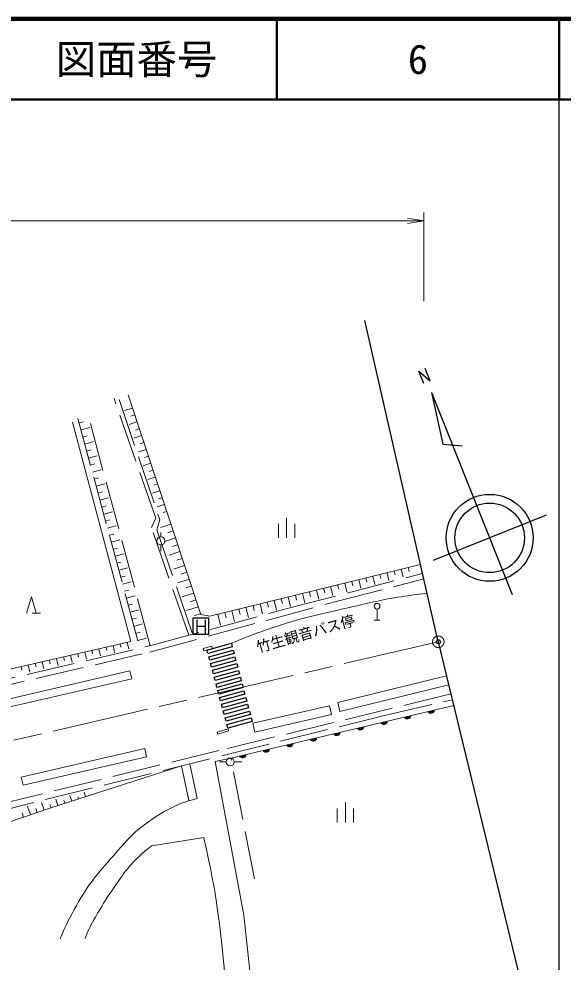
# Model space of a CAD drawing. Units: millimetres, scale not verified. Extents: x 40000 to 680000, y 20000 to 380000.
# Drawn here: x 512036 to 579500, y 263109 to 380000 of the extents above; entities that cross this region are included whole.
import ezdxf
from ezdxf.enums import TextEntityAlignment as Align

# ---------------------------------------------------------------- set-up
doc = ezdxf.new("R2010")
doc.units = ezdxf.units.MM
doc.header["$LTSCALE"] = 1000
doc.header["$PDMODE"] = 32
doc.header["$PDSIZE"] = 500
doc.linetypes.add('CHAIN', pattern=[18.5, 12, -1.5, 3.5, -1.5])
doc.linetypes.add('DASHED', pattern=[7.5, 6, -1.5])
for name, color, linetype, lineweight in [('M-BMK', 2, 'CHAIN', 13), ('M-BMK-OTRS', 5, 'Continuous', 25), ('M-BMK-SRVR', 3, 'Continuous', 25), ('M-STR-HTXT', 7, 'Continuous', 13), ('M-STR-STRC', 7, 'Continuous', 25), ('M-TTL', 2, 'Continuous', 140), ('M-TTL-BAND', 7, 'Continuous', 25), ('M-TTL-LINE', 7, 'Continuous', 50), ('M-WORK', 1, 'Continuous', 13)]:
    doc.layers.add(name, color=color, linetype=linetype, lineweight=lineweight)
doc.layers.add('M-OTRS', color=6, linetype='Continuous')
doc.layers.add('M-TTL-TXT', color=7, linetype='Continuous')
doc.styles.add('ＭＳ ゴシック', font='')
doc.styles.get('ＭＳ ゴシック').set_extended_font_data('MS Gothic')

# ---------------------------------------------------------------- blocks, each defined once
blk = doc.blocks.new('open_arrow')
at = {"color": 0, "linetype": 'Continuous', "lineweight": -2}
blk.add_lwpolyline([(7.5, 1.25), (0, 0), (7.5, -1.25)], dxfattribs=at)

msp = doc.modelspace()

# ---------------------------------------------------------------- linework, layer by layer
at = {"layer": 'M-BMK'}
msp.add_line((564028, 302806), (467756, 280492), dxfattribs=at)
msp.add_circle((564028, 302806), 713, dxfattribs=at)
at = {"layer": 'M-BMK-OTRS'}
for q in [(554900, 342602), (577566, 247025)]:
    msp.add_line((564028, 302806), q, dxfattribs=at)
at = {"layer": 'M-BMK-SRVR'}
for p, q in [((563033, 335135), (562405, 336681)), ((562230, 334819), (561613, 336362)), ((561613, 336362), (563033, 335135)), ((563188, 333692), (564588, 327290)), ((563188, 333692), (573192, 308685)), ((564588, 327290), (566989, 327090)), ((577393, 318488), (563389, 312886))]:
    msp.add_line(p, q, dxfattribs=at)
for radius in [5387, 4309]:
    msp.add_circle((570391, 315687), radius, dxfattribs=at)
at = {"layer": 'M-OTRS'}
msp.add_point((564028, 302806), dxfattribs=at)
at = {"layer": 'M-STR-HTXT'}
for p, q in [((562231, 345000), (562231, 355985)), ((384368, 354985), (562231, 354985))]:
    msp.add_line(p, q, dxfattribs=at)
at = {"layer": 'M-STR-STRC'}
for p, q in [((535599, 305746), (533599, 305746)), ((533599, 305746), (533599, 303746)), ((534139, 303831), (534139, 305530)), ((535130, 305541), (535130, 303836)), ((535599, 303746), (535599, 305746)), ((534139, 304746), (535130, 304746)), ((533599, 303746), (535599, 303746))]:
    msp.add_line(p, q, dxfattribs=at)
for points in [[(535355, 301788), (538373, 302616), (538490, 302181), (535471, 301354)], [(535579, 300949), (538597, 301777), (538714, 301342), (535695, 300514)], [(535803, 300110), (538821, 300937), (538938, 300502), (535919, 299675)], [(536027, 299270), (539045, 300098), (539162, 299663), (536143, 298836)], [(536251, 298431), (539269, 299259), (539386, 298824), (536367, 297996)], [(536475, 297592), (539493, 298419), (539610, 297985), (536591, 297157)], [(536699, 296753), (539717, 297580), (539833, 297145), (536815, 296318)], [(536923, 295913), (539941, 296741), (540057, 296306), (537039, 295478)], [(537147, 295074), (540165, 295901), (540281, 295467), (537263, 294639)], [(537371, 294235), (540389, 295062), (540505, 294627), (537487, 293800)], [(537595, 293395), (540613, 294223), (540729, 293788), (537711, 292961)], [(537819, 292556), (540837, 293384), (540953, 292949), (537935, 292121)]]:
    msp.add_lwpolyline(points, close=True, dxfattribs=at)
at = {"layer": 'M-TTL'}
msp.add_line((680000, 380000), (40000, 380000), dxfattribs=at)
at = {"layer": 'M-TTL-BAND'}
msp.add_line((579000, 20000), (579000, 370000), dxfattribs=at)
at = {"layer": 'M-TTL-LINE'}
for p, q in [((543997, 380000), (543997, 370000)), ((579000, 380000), (579000, 370000)), ((40000, 370000), (680000, 370000))]:
    msp.add_line(p, q, dxfattribs=at)
at = {"layer": 'M-WORK'}
for p, q in [((534573, 306185), (525567, 333416)), ((526110, 331772), (525142, 331451)), ((526393, 330917), (525909, 330757)), ((525911, 302848), (518664, 330002)), ((519504, 329922), (520046, 330068)), ((526676, 330063), (525719, 329746)), ((519738, 329053), (520823, 329345)), ((526958, 329208), (526480, 329050)), ((519972, 328184), (520515, 328330)), ((520206, 327315), (521291, 327607)), ((527241, 328354), (526296, 328041)), ((527524, 327499), (527051, 327343)), ((520440, 326446), (520983, 326592)), ((527806, 326645), (526873, 326336)), ((520675, 325577), (521759, 325869)), ((528089, 325790), (527622, 325636)), ((520909, 324708), (521451, 324854)), ((521143, 323839), (522227, 324131)), ((528371, 324936), (527450, 324631)), ((528654, 324081), (528193, 323929)), ((521377, 322970), (521919, 323116)), ((528937, 323227), (528027, 322926)), ((521611, 322101), (522695, 322393)), ((529502, 321518), (528604, 321221)), ((529219, 322372), (528764, 322222)), ((521846, 321232), (522387, 321378)), ((522080, 320363), (523163, 320655)), ((529785, 320664), (529335, 320515)), ((522314, 319494), (522855, 319640)), ((530067, 319809), (529181, 319516)), ((522548, 318625), (523631, 318916)), ((530350, 318955), (529906, 318808)), ((545229, 315673), (545229, 318173)), ((522782, 317756), (523324, 317901)), ((523016, 316887), (524099, 317178)), ((530865, 317396), (529582, 316972)), ((544229, 315673), (544229, 317423)), ((546229, 315673), (546229, 317423)), ((523251, 316018), (523792, 316163)), ((529632, 315808), (529637, 316331)), ((531431, 315687), (530122, 315254)), ((531148, 316541), (530507, 316329)), ((523485, 315149), (524567, 315440)), ((529645, 314816), (529635, 314054)), ((531713, 314832), (531059, 314616)), ((523719, 314280), (524260, 314425)), ((523953, 313411), (525035, 313702)), ((531996, 313978), (530662, 313537)), ((524187, 312542), (524728, 312687)), ((532561, 312269), (531202, 311820)), ((532278, 313123), (531612, 312903)), ((561829, 312392), (535722, 305974)), ((524422, 311673), (525503, 311964)), ((524656, 310804), (525196, 310949)), ((532844, 311415), (532164, 311190)), ((555921, 310940), (556170, 309925)), ((556795, 311155), (556920, 310647)), ((557669, 311369), (557911, 310384)), ((558543, 311584), (558664, 311092)), ((559417, 311799), (559652, 310843)), ((560291, 312014), (560408, 311536)), ((524890, 309935), (525971, 310226)), ((533126, 310560), (531742, 310102)), ((551551, 309865), (551687, 309315)), ((552425, 310080), (552689, 309008)), ((553299, 310295), (553431, 309759)), ((554173, 310510), (554430, 309467)), ((555047, 310725), (555175, 310203)), ((525124, 309066), (525665, 309211)), ((533691, 308851), (532282, 308385)), ((533409, 309706), (532717, 309477)), ((547181, 308791), (547466, 307631)), ((548055, 309006), (548198, 308426)), ((548929, 309221), (549207, 308090)), ((549803, 309436), (549942, 308870)), ((550677, 309651), (550948, 308549)), ((512999, 306370), (513599, 308370)), ((513599, 308370), (514199, 306370)), ((525358, 308197), (526439, 308488)), ((525592, 307328), (526133, 307473)), ((533974, 307997), (533269, 307763)), ((541937, 307502), (542244, 306255)), ((542811, 307717), (542965, 307093)), ((543685, 307932), (543985, 306714)), ((544559, 308147), (544709, 307538)), ((545433, 308362), (545726, 307173)), ((546307, 308576), (546453, 307982)), ((514699, 306370), (513699, 306370)), ((525827, 306459), (526907, 306750)), ((534257, 307142), (532822, 306667)), ((534539, 306288), (533822, 306050)), ((537567, 306428), (537731, 305761)), ((538441, 306643), (538762, 305337)), ((539315, 306858), (539476, 306205)), ((540189, 307072), (540503, 305796)), ((541063, 307287), (541220, 306649)), ((556437, 305466), (556437, 306866)), ((526061, 305590), (526601, 305735)), ((535722, 305974), (534573, 306185)), ((536693, 306213), (537022, 304879)), ((556087, 305466), (556787, 305466)), ((526295, 304721), (527375, 305012)), ((526529, 303852), (527069, 303997)), ((492653, 295225), (525911, 302848)), ((526763, 302983), (527843, 303274)), ((521083, 301741), (521182, 301309)), ((521960, 301942), (522156, 301085)), ((522837, 302143), (522936, 301715)), ((523715, 302344), (523909, 301495)), ((524592, 302545), (524689, 302121)), ((525469, 302746), (525662, 301904)), ((515819, 300535), (515921, 300091)), ((516697, 300736), (516898, 299856)), ((517574, 300937), (517675, 300497)), ((518451, 301138), (518651, 300266)), ((519328, 301339), (519428, 300903)), ((520206, 301540), (520404, 300676)), ((512310, 299730), (512414, 299280)), ((513188, 299931), (513393, 299037)), ((514065, 300133), (514167, 299685)), ((514942, 300334), (515145, 299447)), ((551568, 295278), (565055, 298575)), ((538329, 288378), (565947, 294898)), ((538329, 288378), (536348, 287974)), ((536348, 287974), (539902, 268921)), ((537742, 287940), (536887, 287937)), ((538728, 287926), (539688, 287923)), ((532178, 287427), (515886, 282196)), ((520305, 283615), (520119, 284179)), ((515168, 281950), (514858, 282885)), ((516877, 282514), (516612, 283316)), ((517734, 282789), (517625, 283120)), ((518591, 283064), (518366, 283747)), ((519448, 283340), (519358, 283612)), ((552508, 280406), (552508, 282906)), ((515886, 282196), (497205, 275811)), ((513465, 281368), (513106, 282454)), ((514316, 281659), (514159, 282132)), ((516020, 282239), (515892, 282628)), ((551508, 280406), (551508, 282156)), ((553508, 280406), (553508, 282156)), ((512613, 281077), (512435, 281620)), ((528511, 277530), (534974, 278551)), ((539902, 268921), (541027, 258894))]:
    msp.add_line(p, q, dxfattribs=at)
at = {"layer": 'M-WORK', "linetype": 'DASHED'}
for p, q in [((528308, 302317), (520545, 331150)), ((519358, 330462), (527024, 302017)), ((534140, 283367), (533238, 287690)), ((541226, 273418), (538329, 288378)), ((532178, 287427), (533116, 283158))]:
    msp.add_line(p, q, dxfattribs=at)
for points in [[(533089, 303607), (528482, 316972), (528998, 318122), (523838, 332971)], [(524464, 332830), (529510, 317918), (529150, 316693), (533599, 303746)], [(383323, 278967), (399905, 279436), (412617, 280257), (426784, 281687), (443765, 283798), (464194, 287668), (487507, 292781), (505755, 297050), (528552, 302374), (545463, 306971), (562086, 311275)], [(383323, 278442), (393935, 278504), (404302, 279239), (416045, 280052), (437889, 282429), (453040, 284634), (476764, 289548), (499562, 294860), (528253, 301527), (551209, 307754), (562240, 310600)], [(565596, 296345), (536807, 289325), (504880, 281515), (484984, 276080), (477385, 274496), (462081, 271699), (433057, 267583), (423716, 266475), (404454, 265103), (391050, 264786), (378754, 264733), (369044, 264892), (346416, 266315)], [(346359, 265684), (353588, 265204), (370431, 264158), (390743, 263900), (423737, 265641), (456403, 269916), (480767, 274331), (508067, 281438), (557357, 293681), (565772, 295619)]]:
    msp.add_lwpolyline(points, dxfattribs=at)
at = {"layer": 'M-WORK'}
for points in [[(534863, 301975), (535933, 302281), (536020, 301978), (534950, 301672)], [(510362, 295629), (525795, 299194), (526021, 298214), (510588, 294649)], [(541035, 292714), (550552, 294871), (550800, 293776), (541283, 291618)], [(537965, 292029), (536603, 291612), (536679, 291363), (538041, 291780)], [(512340, 286040), (527633, 289582), (527869, 288563), (512576, 285021)]]:
    msp.add_lwpolyline(points, close=True, dxfattribs=at)
msp.add_lwpolyline([(565323, 297469), (551839, 294173), (551568, 295278)], dxfattribs=at)
for centre, radius in [((529633, 315311), 500), ((556437, 307216), 350), ((538232, 287918), 500)]:
    msp.add_circle(centre, radius, dxfattribs=at)
for centre, radius, start, end in [((560200, 293661), 417, 209.54334, 357.02293), ((560200, 293661), 333, 213.77045, 352.79582), ((560200, 293661), 250, 221.10128, 345.465), ((560200, 293661), 167, 237.71014, 328.85614), ((563119, 294351), 417, 209.54334, 357.02293), ((563119, 294351), 333, 213.77045, 352.79582), ((563119, 294351), 250, 221.10128, 345.465), ((563119, 294351), 167, 237.71014, 328.85614), ((554360, 292283), 417, 209.54334, 357.02293), ((554360, 292283), 333, 213.77045, 352.79582), ((557280, 292972), 417, 209.54334, 357.02293), ((557280, 292972), 333, 213.77045, 352.79582), ((557280, 292972), 250, 221.10128, 345.465), ((557280, 292972), 167, 237.71014, 328.85614), ((551441, 291594), 417, 209.54334, 357.02293), ((551441, 291594), 333, 213.77045, 352.79582), ((551441, 291594), 250, 221.10128, 345.465), ((551441, 291594), 167, 237.71014, 328.85614), ((554360, 292283), 250, 221.10128, 345.465), ((554360, 292283), 167, 237.71014, 328.85614), ((545601, 290215), 417, 209.54334, 357.02293), ((545601, 290215), 333, 213.77045, 352.79582), ((545601, 290215), 250, 221.10128, 345.465), ((545601, 290215), 167, 237.71014, 328.85614), ((548521, 290904), 417, 209.54334, 357.02293), ((548521, 290904), 333, 213.77045, 352.79582), ((548521, 290904), 250, 221.10128, 345.465), ((548521, 290904), 167, 237.71014, 328.85614), ((539762, 288836), 417, 209.54334, 357.02293), ((539762, 288836), 333, 213.77045, 352.79582), ((539762, 288836), 250, 221.10128, 345.465), ((539762, 288836), 167, 237.71014, 328.85614), ((542681, 289526), 417, 209.54334, 357.02293), ((542681, 289526), 333, 213.77045, 352.79582), ((542681, 289526), 250, 221.10128, 345.465), ((542681, 289526), 167, 237.71014, 328.85614)]:
    msp.add_arc(centre, radius, start, end, dxfattribs=at)
for points, knots in [([(538373, 302616), (541089, 303734), (541898, 304025), (544206, 304789), (547683, 305941), (549721, 306297), (553290, 307119), (555673, 307667), (557003, 308017), (559420, 308386), (560678, 308578), (561107, 308644), (562651, 308811)], [0, 0, 0, 0, 1, 1, 1, 2, 2, 2, 3, 3, 3, 4, 4, 4, 4]), ([(517162, 266006), (517988, 267982), (518309, 268601), (519202, 270181), (520668, 272774), (521779, 274070), (523753, 276302), (525444, 278215), (526374, 279389), (528514, 280782), (530063, 281790), (530955, 282392), (532712, 282963), (533263, 283143), (533475, 283225), (534140, 283367)], [0, 0, 0, 0, 1, 1, 1, 2, 2, 2, 3, 3, 3, 4, 4, 4, 5, 5, 5, 5]), ([(534974, 278551), (535873, 274271), (536157, 273086), (536660, 269541), (537011, 267075), (537172, 265688), (537399, 263208), (537588, 261150), (537635, 260472), (537786, 257931)], [0, 0, 0, 0, 1, 1, 1, 2, 2, 2, 3, 3, 3, 3]), ([(520234, 266021), (520275, 266141), (520291, 266174), (520328, 266272), (520706, 267250), (520987, 267774), (521517, 268680), (522307, 270031), (522745, 270795), (523643, 272078), (524843, 273791), (525444, 274849), (526989, 276258), (527562, 276780), (527777, 276992), (528511, 277530)], [0, 0, 0, 0, 1, 1, 1, 2, 2, 2, 3, 3, 3, 4, 4, 4, 5, 5, 5, 5])]:
    msp.add_open_spline(points, degree=3, knots=knots, dxfattribs=at)

# ---------------------------------------------------------------- block references
at = {"layer": 'M-STR-HTXT', "xscale": 267, "yscale": 267, "rotation": 180}
msp.add_blockref('open_arrow', (562231, 354985), dxfattribs=at)

# ---------------------------------------------------------------- texts
at = {"layer": 'M-TTL-TXT', "style": 'ＭＳ ゴシック'}
for s, p in [('図面番号', (526622, 375000)), ('6', (561497, 375000))]:
    msp.add_text(s, height=3666, dxfattribs=at).set_placement(p, align=Align.MIDDLE_CENTER)
at = {"layer": 'M-WORK', "style": 'ＭＳ ゴシック'}
msp.add_text('竹生観音バス停', height=1320, rotation=15.974, dxfattribs=at).set_placement((541811, 301065), align=Align.BOTTOM_LEFT)

doc.saveas('drawing.dxf')
